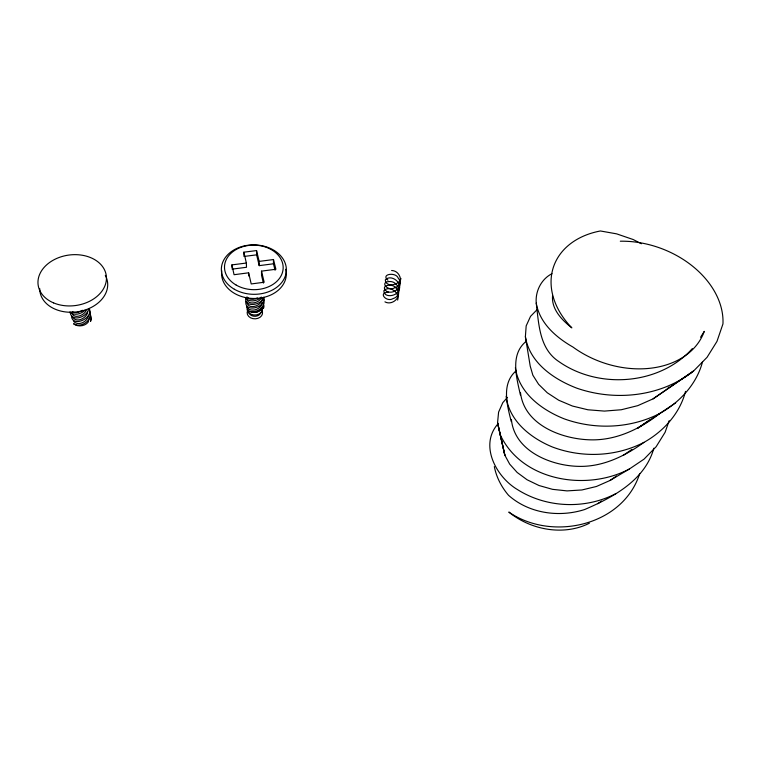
<?xml version="1.0" encoding="UTF-8"?>
<svg xmlns="http://www.w3.org/2000/svg" width="761" height="761" viewBox="0 0 761 761"><rect width="100%" height="100%" fill="white"/><g stroke="black" fill="none" stroke-linecap="round" stroke-linejoin="round"><path stroke-width="1.14" d="M273.465 263.791L273.475 259.558L259.159 261.394L259.216 265.637L273.465 263.791L275.073 270.25M552.553 295.962C551.411 309.404 562.065 320.2 571.853 327.867A85.803 62.687 19.9 0 1 600.4 230.973L616.619 233.855L633.228 239.544L641.39 243.758M263.934 297.275C266.312 307.834 244.205 313.123 245.879 301.394M702.593 361.589C696.734 384.181 679.792 402.255 659.777 413.489C640.068 428.919 616.486 440.391 590.955 439.848C562.255 439.335 524.319 425.142 520.505 392.8M692.339 348.586C659.559 385.142 598.717 389.518 559.059 361.713C539.254 348.89 538.845 323.996 536.239 303.087C535.211 291.254 541.28 279.097 551.982 273.684M89.494 317.366L88.143 322.207A9.037 6.859 -8.7 0 1 73.579 323.748C81.513 328.838 93.993 319.211 89.418 310.298M685.528 391.373C679.868 413.48 663.582 431.382 643.949 442.379C624.857 456.2 602.645 467.045 578.541 466.36C550.612 465.77 514.341 450.883 511.402 419.463M620.31 241.208A86.602 63.648 20.4 0 1 722.95 323.939L716.967 341.404L707.064 357.299L693.566 371.016L653.09 398.85L637.766 405.651L621.29 409.751L604.415 411.092L587.882 409.779L572.424 406.032L558.717 400.229L547.302 392.8L538.598 384.286L532.862 375.221L530.227 366.174L525.385 336.695L526.174 325.879L530.541 316.357L537.371 309.385M246.821 298.721C247.639 305.675 258.883 303.163 261.194 298.103M246.925 302.326C248.343 310.421 262.241 305.798 262.326 298.626M520.381 394.93C516.557 377.399 509.699 354.274 526.517 341.061M511.259 421.584C507.102 405.137 501.08 383.658 516.205 370.759M263.61 299.025C266.264 307.71 254.773 314.788 247.553 310.355L247.839 308.519A8.571 6.668 0.5 0 1 246.631 305.893M397.642 300.091C400.305 292.804 389.261 284.852 383.839 290.702C383.925 298.683 398.032 296.172 399.278 289.408C401.951 282.046 390.84 274.017 385.304 279.839C385.485 287.858 399.687 285.251 400.961 278.45M262.364 302.231C261.556 308.538 252.928 312.562 247.839 308.519A7.781 6.059 0.5 0 1 247.23 307.358M247.553 310.355A8.58 6.678 0.4 0 0 261.327 308.89L263.496 308.157L263.648 302.602M71.505 315.682C71.648 327.839 93.536 318.83 89.294 308.462M87.743 311.782C86.963 318.012 76.813 323.32 72.78 317.385M88.571 315.425C87.582 321.446 79.049 326.231 74.093 321.846A9.027 6.849 -8.6 0 1 73.417 320.533M88.609 308.652C87.867 316.605 72.723 322.445 70.269 313.266M669.157 420.69L665.095 432.315L656.134 446.726L644.063 459.121L629.366 469.004L610.027 480.476L596.453 486.479L581.908 489.97L567.05 490.893L552.543 489.342L539.026 485.528L527.078 479.763L517.176 472.476L509.689 464.143L504.857 455.259L497.561 422.774L498.598 412.11L502.812 402.617L507.53 397.375M653.861 448.2C644.976 480.353 613.109 497.237 584.676 509.518C559.069 517.718 528.943 513.485 508.538 495.306A68.052 55.953 23.2 0 1 494.327 466.579M639.744 473.475C623.183 525.975 551.877 541.832 508.805 512.058A68.319 56.542 23 0 0 589.356 523.226M245.765 297.798C243.739 307.872 261.879 305.551 263.392 297.38M261.327 308.89L262.031 307.387M86.44 309.765C84.909 315.273 73.798 319.744 71.829 312.809M700.567 337.285L704.267 331.368A86.231 63.515 19.7 0 1 572.976 347.064C556.129 337.456 539.597 323.187 536.239 303.087M497.922 423.915C479.03 445.337 496.286 477.052 517.528 489.618C546.693 508.063 585.295 509.509 615.877 493.623M667.387 388.709L668.976 387.064M261.299 297.047C257.427 301.232 249.028 302.849 245.403 297.599M84.899 310.298C81.218 314.008 73.988 316.176 69.964 311.896M610.027 480.476L616.496 475.986M597.756 503.744L601.618 501.061M649.609 419.948L637.566 428.272L675.663 402.873M623.259 455.392L631.896 449.418M653.09 398.85L693.566 371.016C661.071 396.719 615.554 401.542 576.952 388.224C553.894 379.397 529.532 362.835 525.385 336.695M82.378 310.269C79.553 312.381 75.377 313.608 72.152 311.668M257.437 297.979C254.25 299.691 249.237 300.234 246.916 296.895M659.777 413.489C630.403 428.529 595.131 429.994 564.205 418.845C541.861 409.97 518.85 393.085 515.378 367.649M643.949 442.379C615.839 456.828 581.956 458.122 552.476 447.021C530.807 438.117 509.042 421.014 506.132 396.253M629.366 469.004C586.541 491.701 521.266 481.161 499.901 434.055M273.475 259.558L275.901 269.251L261.499 271.135L264.172 282.236L251.216 283.948L248.628 272.809L234.074 274.711L231.896 264.895L246.364 263.04L246.488 267.282L232.086 269.147M245.128 256.314L256.628 254.849L256.562 250.578L243.843 252.186L243.977 256.457M388.538 292.253C377.361 292.291 386.559 302.678 393.009 298.607C402.674 295.934 399.354 281.637 390.051 281.513C378.702 281.522 388.139 291.92 394.607 287.801C404.395 285.09 401.009 270.65 391.601 270.497M384.942 301.86C392.571 306.15 402.978 296.162 396.576 288.952C394.36 282.654 378.892 284.985 386.426 291.178C394.141 295.468 404.69 285.404 398.203 278.098C396.024 271.772 380.319 273.97 387.939 280.21M90.226 313.913L91.206 317.632L90.492 321.456A9.037 6.859 -8.6 0 0 91.054 318.583M256.562 250.578L259.159 261.394M256.628 254.849L259.216 265.637M263.411 283.111L261.546 275.358L261.499 271.135M243.843 252.186L246.364 263.04M231.896 264.895L232.038 268.081M248.628 272.809L248.714 275.977M263.734 305.389A8.58 6.678 0.5 0 1 263.496 308.157M262.041 307.72A7.781 6.059 0.5 0 1 259.12 310.688M256.124 311.649A7.781 6.059 0.5 0 1 254.497 311.744M285.698 269.28A32.352 24.666 0.9 0 1 255.23 298.464A32.352 24.666 0.9 0 1 221.793 270.811M260.899 308.262A6.212 4.842 0.5 0 1 252.062 311.972M262.497 308.509A7.753 6.04 0.4 0 1 253.755 314.968A7.753 6.04 0.4 0 1 247.477 306.911M260.956 312.096A6.183 4.832 0.4 0 1 255.306 316.272A6.183 4.832 0.4 0 1 248.895 312.8M261.622 309.936A7.715 6.031 0.4 0 1 255.449 318.821A7.715 6.031 0.4 0 1 247.591 310.745M90.064 315.891A9.037 6.859 -8.6 0 1 90.749 317.185M105.313 275.368A34.121 25.36 -7.9 0 1 80.019 311.354A34.121 25.36 -7.9 0 1 39.743 288.657M504.857 455.259L497.561 422.774L504.857 455.259M234.35 289.247A32.514 24.723 0.9 0 0 286.136 272.771A32.514 24.723 0.9 0 0 241.075 246.783A32.514 24.723 0.9 0 0 234.35 289.247M236.195 285.08A29.337 22.269 0.9 0 0 282.949 270.307A29.337 22.269 0.9 0 0 242.35 246.83A29.337 22.269 0.9 0 0 236.195 285.08M53.574 302.888A34.388 25.455 -7.8 0 0 106.407 279.534A34.388 25.455 -7.8 0 0 56.637 258.483A34.388 25.455 -7.8 0 0 53.574 302.888"/></g></svg>
